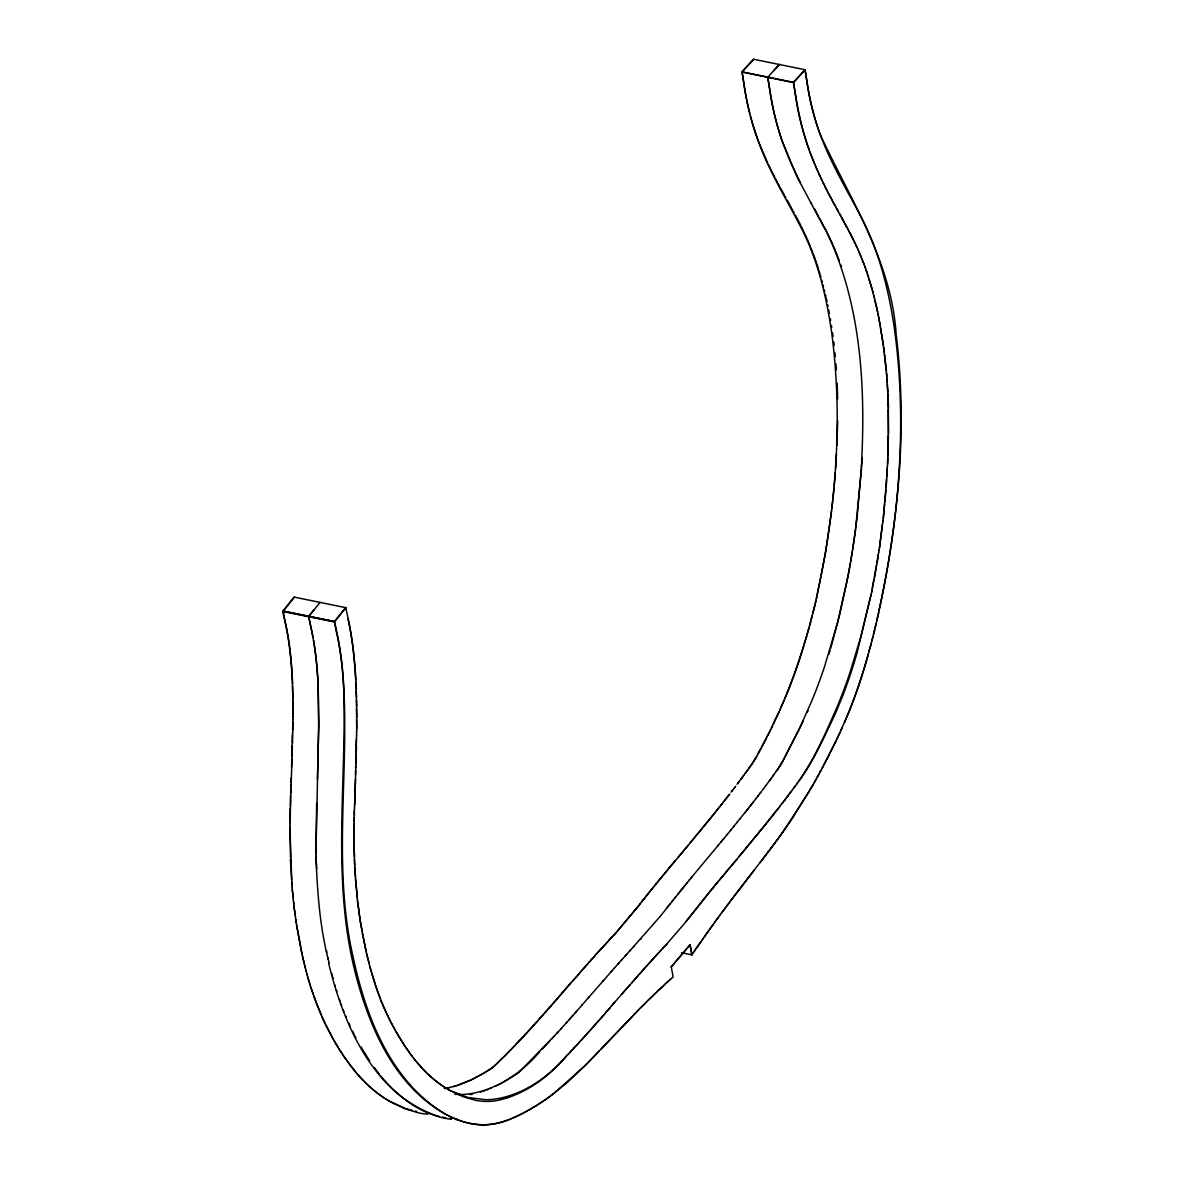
<?xml version="1.0" encoding="UTF-8"?>
<svg xmlns="http://www.w3.org/2000/svg" width="1184" height="1184" viewBox="0 0 1184 1184"><rect width="100%" height="100%" fill="white"/><g stroke="black" fill="none" stroke-linecap="round" stroke-linejoin="round"><path stroke-width="1.5" d="M292.862 708.95L292.996 719.65M353.927 835.889L354.445 857.616M356.606 719.65L356.724 730.765M289.947 827.616L291.678 879.816M354.134 833.906L354.149 817.478M289.962 825.485L290.494 857.172M290.154 825.529L289.976 823.354M293.01 717.504L292.818 700.499M356.754 728.56L356.547 708.594M290.169 823.383L290.243 808.332M292.803 719.606L292.774 732.526M356.695 732.985L356.532 730.735M290.198 821.252L290.583 795.367M292.774 721.752L292.626 730.336M354.031 823.679L354.134 841.928M356.665 735.205L356.502 732.94M888.651 433.27L887.837 393.798M356.636 737.41L356.473 735.16M837.68 420.868L836.925 445.524M354.268 821.652L354.297 811.218M356.443 737.38L355.792 763.858M356.399 739.586L356.266 746.216M888.429 435.268L887.615 464.172M292.581 732.482L292.048 751.958M354.386 815.436L354.342 809.116M356.458 746.26L356.295 752.891M290.48 806.215L290.776 788.87M292.537 734.642L292.359 741.125M292.492 743.33L292.552 741.169M354.534 809.16L354.401 807.014M354.593 807.059L355.008 787.819M356.236 755.096L355.437 774.81M316.661 803.166L316.084 843.837M354.652 804.942L355.777 770.473M292.182 747.622L292.241 745.461M290.835 793.25L290.924 784.533M292.374 747.666L291.53 767.158M291.042 786.738L291.146 778.021M292.093 756.339L292.241 752.003M355.659 768.238L355.733 766.048M291.19 782.402L292.019 758.515M317.445 779.324L318.836 723.232L318.067 683.523A311.821 146.683 -78.5 0 0 317.712 677.426A286.765 134.902 -78.5 0 0 316.587 663.425A254.279 119.614 -78.5 0 0 314.988 649.794L314.707 647.885A238.324 112.11 -78.5 0 0 313.834 642.187L312.487 634.728A222.607 104.71 -78.5 0 0 311.362 629.222L308.713 616.464L320.094 602.33M355.2 787.863L355.481 779.205M888 455.84L888.385 409.309M887.719 457.882L887.512 466.274M861.656 460.99C865.608 382.106 860.309 299.389 824.567 227.594M862.115 457.971L861.316 467.266M887.319 466.23L886.905 476.738M836.496 453.857L835.593 468.509M887.201 468.316L886.194 487.216M861.893 462.145L857.438 513.397M861.523 468.435L855.677 528.064M886.579 478.795L884.981 501.898M835.282 472.712L834.246 485.322M885.839 489.273L883.294 518.666M834.054 487.423L833.033 497.946M884.596 503.955L883.057 520.768M832.811 500.048L831.878 508.484M882.805 522.869L882.864 520.723M857.468 514.626L854.241 538.557M882.613 522.825L879.475 548.029M831.627 510.585L825.529 552.765L817.182 594.738M882.376 524.926L879.164 550.131M855.632 529.337L853.309 544.847M854.167 539.845L852.983 546.949M878.839 552.232L878.972 550.086M852.658 549.05L853.22 546.164M878.646 552.188L877.152 562.755M852.332 551.167L852.88 548.281M878.321 554.29L874.562 577.496M851.992 553.268L852.554 550.382M852.214 552.484L851.296 557.472M851.873 554.586L850.586 561.69M876.604 564.812L870.817 596.499M851.163 558.804L849.846 565.908M850.438 563.022L849.091 570.126M849.683 567.225L848.306 574.344M848.913 571.443L847.093 580.663M873.97 579.568L872.342 588.019M848.114 575.661L837.502 622.828L824.419 667.021A293.188 137.921 -78.5 0 1 822.421 672.838L821.755 674.776A288.393 135.672 -78.5 0 1 817.596 686.172A277.293 130.447 -78.5 0 1 814.725 693.632A281.733 132.534 -78.5 0 1 811.75 701.002L798.934 729.684L784.06 758.707M847.285 579.864L839.471 615.517L830.709 648.24M871.69 592.281L872.12 590.165M871.069 594.353L857.157 652.517A279.468 131.468 -78.5 0 1 852.391 668.353A253.731 119.362 -78.5 0 1 849.86 676.064L847.907 681.762A228.571 107.522 -78.5 0 1 843.141 694.742L836.496 710.933A286.661 134.858 -78.5 0 1 834.143 716.246C823.576 738.313 813.556 760.986 799.141 780.863M870.418 597.476L860.975 636.267L850.068 672.26A293.188 137.921 -78.5 0 1 848.084 678.077L847.418 680.001A288.393 135.672 -78.5 0 1 843.26 691.412A277.293 130.447 -78.5 0 1 840.374 698.871A281.733 132.534 -78.5 0 1 837.399 706.241C825.618 732.896 814.222 760.276 796.714 783.764M879.164 609.997C898.656 519.983 907.477 426.58 896.199 334.85C891.582 261.427 850.556 199.83 820.542 135.272A319.724 150.398 -78.5 0 1 818.869 130.743A296.666 139.549 -78.5 0 1 816.738 124.557L814.518 117.364A273.208 128.523 -78.5 0 1 812.283 109.12A255.922 120.383 -78.5 0 1 810.626 102.179A245.562 115.514 -78.5 0 1 809.486 96.807L808.213 90.102A213.505 100.433 -78.5 0 1 807.592 86.284A211.033 99.278 -78.5 0 1 806.733 80.423L805.105 69.752L753.542 59.23L742.131 71.854L793.443 82.332L805.002 69.797M878.854 612.261L875.065 627.772M816.235 598.912C835.667 512.05 843.334 421.489 831.716 332.97C826.61 297.865 818.514 262.715 802.678 230.776C786.664 199.075 767.188 168.883 756.176 134.887A335.19 157.679 -78.5 0 1 753.971 128.094A310.904 146.254 -78.5 0 1 752.906 124.601L752.624 123.639A278.773 131.143 -78.5 0 1 750.597 116.402L749.916 114.493M816.901 596.854L815.243 603.07M876.634 621.126C898.834 524.675 907.995 423.872 893.964 325.511C888.089 287.209 878.336 249.025 859.954 214.674C842.816 182.721 823.753 151.212 814.281 115.884A270.588 127.295 -78.5 0 1 812.046 107.448L811.632 105.716A257.106 120.946 -78.5 0 1 810.433 100.448L809.678 96.851A236.001 111.015 -78.5 0 1 807.044 81.844L805.046 69.738L793.546 82.569L795.544 94.676A240.086 112.939 -78.5 0 0 796.151 98.583A260.806 122.692 -78.5 0 0 797.972 108.795A271.417 127.68 -78.5 0 0 799.2 114.73A279.72 131.587 -78.5 0 0 800.976 122.381A294.298 138.454 -78.5 0 0 803.388 131.557L804.424 135.109A310.918 146.268 -78.5 0 0 805.475 138.602A335.19 157.679 -78.5 0 0 807.68 145.395L808.82 148.71M815.939 601.028L812.698 613.43M876.308 623.376L873.437 634.402M814.947 605.187L811.114 619.602M874.724 630.021L871.75 641.018M873.067 636.652L868.819 651.97M812.372 615.532L809.471 625.744M871.365 643.252L866.984 658.482A303.296 142.672 -78.5 0 1 861.804 675.65A263.588 123.994 -78.5 0 1 851.651 704.672M810.759 621.689L807.192 633.884M809.101 627.831L804.232 643.963M868.405 654.19L867.176 658.526A303.193 142.628 -78.5 0 1 861.33 677.81A263.603 123.994 -78.5 0 1 851.844 704.702A239.05 112.45 -78.5 0 1 850.26 708.713L849.476 710.711A270.204 127.102 -78.5 0 1 845.376 720.553L844.532 722.492M806.807 635.956L798.564 661.752A293.203 137.936 -78.5 0 1 796.566 667.569L795.9 669.493A296.474 139.46 -78.5 0 1 793.842 675.235A287.49 135.242 -78.5 0 1 791.03 682.783L790.32 684.648M803.818 645.99L798.756 661.782A293.188 137.921 -78.5 0 1 796.758 667.613L796.092 669.537A288.393 135.672 -78.5 0 1 791.933 680.948A277.293 130.447 -78.5 0 1 789.062 688.407A281.733 132.534 -78.5 0 1 786.087 695.763L781.248 706.626M785.14 697.554L785.895 695.733A281.748 132.534 -78.5 0 0 788.87 688.363M784.563 699.418L779.664 710.222M807.296 712.324L808.095 710.548M780.656 708.476L773.078 724.416M840.936 730.143L841.794 728.234A310.371 146.002 -78.5 0 0 844.34 722.447L845.184 720.508A270.218 127.117 -78.5 0 0 849.283 710.666L850.068 708.668A239.064 112.465 -78.5 0 0 851.651 704.658M841.987 728.278L836.54 739.586M779.042 712.058L771.376 727.908M840.255 732.082L830.206 752.506M803.255 721.189L783.157 760.35M835.845 741.495L823.694 765.101M772.427 726.206L767.069 736.581M770.725 729.699L761.786 746.778M829.481 754.371L821.814 768.653M766.388 738.342L758.204 753.438M822.954 766.921L819.92 772.16M761.075 748.495L757.301 755.081M821.06 770.444L817.064 777.385M819.165 773.951L814.192 782.55M757.494 755.126L753.32 761.934M784.03 758.885L781.336 763.621M756.591 756.754L751.1 765.056M783.127 760.513L780.434 765.234M816.309 779.161L810.3 789.343M781.307 763.784L777.696 769.289M813.408 784.296L793.472 816.501M780.389 765.397L772.53 776.497M809.516 791.06L784.148 830.132M793.472 816.797L783.098 831.612M681.57 952.72L691.841 954.822L695.319 949.997M694.09 951.477L701.535 940.969M696.162 948.443L703.622 937.994M702.393 939.445L705.708 935.034M752.772 763.014L748.895 768.15M704.48 936.47L708.846 930.624M776.216 771.361L777.71 769.348M706.567 933.525L713.049 924.793M782.047 833.092L784.148 830.354M750.567 766.137L746.675 771.228M709.704 929.114L714.1 923.342M780.996 834.557L783.112 831.834M779.945 836.008L782.062 833.284M748.347 769.215L744.455 774.262M773.27 775.52L774.01 774.499M781.011 834.75L774.662 843.215M772.545 776.541L765.856 785.569M713.908 923.298L715.151 921.892M779.96 836.2L770.414 848.913M745.387 773.3L746.127 772.279M797.661 782.89L793.946 787.937M714.958 921.848L718.303 917.57M716.009 920.412L719.354 916.135M769.57 780.552L771.05 778.569M743.715 775.283L742.235 777.296M743.907 775.313L740 780.3M795.234 785.791L792.259 789.802M719.162 916.09L720.42 914.699M720.227 914.67L721.47 913.278M721.278 913.234L725.703 907.58M740.932 779.338L741.687 778.332M722.344 911.813L728.885 903.333M792.466 789.935L790.231 792.925M774.676 843.378L771.48 847.492M739.26 781.292L737.765 783.275M739.452 781.336L737.025 784.267M765.856 785.614L763.621 788.559M790.764 791.8L787.789 795.766M726.576 906.13L760.824 861.493M763.636 788.588L762.126 790.527M729.758 901.882L754.4 869.811M771.494 847.626L768.283 851.725M788.736 794.893L784.8 799.688M770.429 849.032L761.889 860.102M735.723 786.28L731.046 792.111M759.151 794.464L761.386 791.548M787.256 796.862L787.996 795.885M734.228 788.248L734.983 787.256M759.891 793.517L760.646 792.525M766.152 854.522L768.312 851.829M785.762 798.83L781.81 803.596M764.02 857.32L766.181 854.626M731.801 791.134L732.541 790.157M756.147 798.356L759.151 794.494M757.656 796.447L758.411 795.47M784.267 800.784L785.007 799.807M764.05 857.408L759.788 862.958M685.817 921.64L712.946 887.734M782.772 802.722L780.315 805.52M729.744 794.079L727.302 796.95M756.162 798.386L748.658 807.962M728.989 795.056L725.052 799.822M780.522 805.623L772.812 815.095M752.417 803.211L753.157 802.249M779.028 807.562L769.038 819.831M639.745 904.443L614.037 935.005M639.153 905.183L615.591 933.362M726.739 797.942L722.802 802.693M691.071 877.921L660.169 916.416L629.651 951.078M292.611 683.878A319.414 150.264 -78.5 0 0 292.226 675.664A300.44 141.325 -78.5 0 0 291.856 669.582L291.146 660.613A273.223 128.538 -78.5 0 0 289.902 649.01A255.907 120.383 -78.5 0 0 288.852 641.328A245.769 115.618 -78.5 0 0 288.26 637.54L287.076 630.746A213.268 100.329 -78.5 0 0 285.951 625.226A211.033 99.278 -78.5 0 0 285.137 621.6L283.124 611.151L334.436 621.615M308.713 616.686L310.785 626.839A211.033 99.278 -78.5 0 1 311.614 630.465A213.268 100.329 -78.5 0 1 312.724 635.986L312.99 637.377M639.552 904.413L640.485 903.496M750.153 806.052L751.662 804.173M294.032 597.224L282.798 611.477L284.944 621.57A210.9 99.219 -78.5 0 1 285.758 625.196A213.416 100.388 -78.5 0 1 286.513 628.867A216.435 101.809 -78.5 0 1 287.224 632.567A224.324 105.524 -78.5 0 1 289.059 643.918L290.864 659.532A271.565 127.754 -78.5 0 1 291.382 665.512L292.152 677.677A320.272 150.664 -78.5 0 1 292.418 683.834L292.981 698.442M640.292 903.451L641.24 902.534M641.047 902.504L644.999 897.783M724.49 800.813L720.538 805.534M666.903 907.773L667.658 906.826M641.802 901.542L648.018 894.009M722.24 803.684L718.288 808.376M668.398 905.864L669.907 903.969M730.543 830.428L748.658 807.991M747.148 809.871L747.903 808.909M773.004 815.199L766.018 823.59M719.976 806.526L716.024 811.203M744.899 812.727L745.639 811.78M294.446 597.106L283.139 611.033L334.465 621.496L345.639 607.614M645.561 896.806L650.282 891.197M672.172 901.128L672.926 900.18M717.726 809.353L713.76 814.015M769.245 819.92L759.225 831.967M648.58 893.032L654.056 886.52M715.462 812.18L711.495 816.812M674.436 898.301L675.176 897.368M650.845 890.22L655.566 884.67M739.615 819.284L740.37 818.351M766.226 823.679L751.648 841.188M713.197 814.992L708.461 820.527M678.21 893.624L678.965 892.692M308.802 616.257L314.145 609.671M345.698 607.658L294.313 597.136M345.95 607.614L334.658 621.541L336.981 633.233A235.986 111.015 -78.5 0 1 339.778 648.048L340.356 651.836A257.106 120.946 -78.5 0 1 341.155 657.594L341.406 659.518A270.588 127.295 -78.5 0 1 342.487 669.3C350.923 765.234 331.328 862.662 353.232 957.575C365.915 1016.582 390.409 1080.8 444.429 1113.567M654.619 885.558L657.076 882.805M710.933 817.774L706.197 823.309M679.72 891.759L681.984 888.977M736.596 823.013L737.351 822.081M656.128 883.693L658.585 880.955M733.562 826.743L734.317 825.825M657.638 881.843L662.374 876.352M707.899 821.489L703.163 826.994M682.739 888.044L683.494 887.127M684.248 886.194L685.003 885.277M759.418 832.056L746.334 847.596M659.162 879.993L664.653 873.585M705.634 824.271L699.374 831.597M686.528 883.427L687.282 882.509M731.298 829.525L726.754 835.031M662.936 875.39L666.932 870.847M701.846 828.874L695.585 836.17M688.792 880.659L689.547 879.742M713.138 887.808L718.244 881.31M665.216 872.638L667.687 869.929M691.071 877.906L691.826 877.004M727.509 834.128L722.95 839.619M715.965 884.063L686.01 921.7L664.786 946.342M716.172 884.122L722.802 875.82M751.085 842.179L738.742 856.713M667.495 869.885L670.721 866.274M668.25 868.967L675.087 860.753M694.83 837.088L698.812 832.544M691.826 876.989L718.407 845.11M720.686 842.357L723.72 838.716M719.206 880.467L729.64 867.62M690.272 842.549L695.023 837.118M671.476 865.356L694.268 838.035M717.637 846.012L721.441 841.454M722.995 875.894L746.542 847.67M677.559 858.06L688.185 845.332M731.357 865.874L736.67 859.51M671.15 966.914L689.976 944.832L691.841 954.822M671.328 966.84L690.154 944.758L692.033 954.852M582.099 1004.994L614.259 968.186M561.601 993.568L570.792 983.016M558.552 997.076L574.61 978.62M556.243 999.71L561.038 994.486M572.508 981.299L579.405 973.411M557.975 997.994L553.949 1002.33M575.572 977.792L577.111 976.03M588.226 997.964L588.996 997.076M611.595 1005.838L614.644 1002.315M621.541 994.412L625.359 990.016M608.532 1009.345L627.653 987.382M610.263 1007.658L604.698 1013.726M626.321 989.202L628.423 986.509M577.674 975.128L580.93 971.664M555.681 1000.628L550.886 1005.823M579.982 972.493L582.469 969.918M554.142 1002.374L550.116 1006.696M602.76 981.284L603.529 980.411M582.099 1004.979L576.741 1011.121M606.223 1011.965L607.762 1010.218M628.615 986.583L629.962 984.762M629.385 985.695L632.256 982.128M605.66 1012.927L603.366 1015.546M631.679 983.075L633.78 980.382M749.62 112.658L749.161 110.763A250.682 117.926 -78.5 0 1 746.186 96.91L746.068 96.259A262.448 123.462 -78.5 0 1 744.632 88.075A240.115 112.954 -78.5 0 1 744.026 84.153L742.102 71.987M779.442 64.513L767.691 77.3L769.689 89.392A240.115 112.954 -78.5 0 0 770.296 93.314A262.448 123.462 -78.5 0 0 771.731 101.498L771.85 102.135A250.682 117.926 -78.5 0 0 774.824 116.002L776.245 121.626A278.773 131.143 -78.5 0 0 778.288 128.878L778.569 129.84A310.904 146.254 -78.5 0 0 779.634 133.333A335.19 157.679 -78.5 0 0 781.825 140.126L796.921 176.623L823.842 227.121M809.412 150.338L807.488 145.366A335.19 157.679 -78.5 0 1 805.283 138.558A310.904 146.254 -78.5 0 1 804.232 135.08L803.951 134.118A278.773 131.143 -78.5 0 1 801.908 126.866L800.488 121.227A250.682 117.926 -78.5 0 1 797.513 107.374L797.394 106.738A262.448 123.462 -78.5 0 1 795.959 98.538A240.115 112.954 -78.5 0 1 795.352 94.631L793.428 82.451M581.507 970.747L583.993 968.172M583.046 969L585.532 966.425M551.078 1005.867L548.592 1008.442M569.075 1019.809L576.741 1011.106M575.202 1012.853L575.972 1011.98M603.929 1014.599L601.635 1017.219M633.218 981.329L635.32 978.635M602.597 1016.42L600.303 1019.039M634.757 979.582L636.859 976.904M584.57 967.254L587.826 963.82M547.822 1009.316L549.554 1007.614M548.784 1008.487L546.283 1011.062M611.196 971.679L611.965 970.806M600.865 1018.092L599.533 1019.912M636.282 977.836L638.383 975.157M599.341 1019.824L597.994 1021.644M637.821 976.09L640.692 972.567M586.11 965.522L590.135 961.23M545.513 1011.92L547.245 1010.218M544.758 1012.794L546.475 1011.092M545.706 1011.965L543.989 1013.652M572.138 1016.331L572.908 1015.458M598.571 1020.697L597.239 1022.517M639.345 974.358L642.231 970.836M597.032 1022.428L594.161 1025.98M588.404 962.918L590.905 960.357M543.219 1014.525L544.181 1013.696M543.412 1014.555L541.68 1016.257M614.259 968.201L625.019 956.154M569.844 1018.936L570.599 1018.062M569.075 1019.794L556.761 1033.528M596.262 1023.302L594.723 1025.033M641.654 971.753L642.986 969.962M590.712 960.313L593.983 956.909M591.482 959.454L594.753 956.05M542.642 1015.428L540.141 1017.974M541.872 1016.286L539.371 1018.832M643.193 970.022L644.525 968.246M593.391 1026.839L593.968 1025.892M643.963 969.163L645.295 967.387M593.199 1026.765L591.852 1028.57M540.333 1018.018L538.602 1019.69M618.107 963.88L618.877 963.021M565.996 1023.257L566.766 1022.384M645.487 967.446L647.604 964.812M592.429 1027.623L591.097 1029.429M590.328 1030.287L590.89 1029.34M773.759 70.537L779.205 64.469M594.56 956.006L607.851 941.635M595.315 955.148L608.62 940.806M537.847 1020.549L538.794 1019.735M538.039 1020.593L536.308 1022.266M621.171 960.431L621.94 959.573M646.257 966.588L648.373 963.954M589.558 1031.146L590.12 1030.213M588.788 1032.004L589.351 1031.072M537.27 1021.452L534.768 1023.982M536.5 1022.31L533.229 1025.684M648.566 964.013L649.143 963.095M588.019 1032.862L588.581 1031.915M587.249 1033.721L587.812 1032.774M560.609 1029.251L561.379 1028.393M649.335 963.154L649.912 962.237M650.105 962.296L652.221 959.691M586.48 1034.579L587.042 1033.632M586.272 1034.49L584.94 1036.281M532.445 1026.528L534.191 1024.87M533.422 1025.714L530.906 1028.23M625.019 956.154L630.421 950.219M625.788 955.31L626.558 954.452M650.874 961.452L653.76 957.989M585.503 1035.334L584.171 1037.125M558.3 1031.812L518.577 1072.778L503.955 1081.791M653.183 958.892L654.53 957.146M583.964 1037.036L582.632 1038.827M531.868 1027.416L529.366 1029.917M583.194 1037.894L581.078 1040.514M530.328 1029.118L527.827 1031.604M654.737 957.205L656.084 955.458M655.507 956.361L657.623 953.786M581.655 1039.582L580.308 1041.358M528.789 1030.805L525.504 1034.12M553.683 1036.873L554.452 1036.03M657.046 954.674L658.393 952.942M580.101 1041.269L578.769 1043.045M527.25 1032.478L524.734 1034.949M579.331 1042.112L577.999 1043.888M551.359 1039.389L552.129 1038.56M658.585 952.987L660.716 950.441M659.37 952.158L661.486 949.612M577.792 1043.785L576.445 1045.561M753.779 59.274L742.028 71.706L743.67 82.392A219.04 103.038 -78.5 0 0 744.233 86.402A236.178 111.104 -78.5 0 0 745.269 92.811L745.624 94.809A247.56 116.461 -78.5 0 0 747.637 104.902A255.774 120.324 -78.5 0 0 748.969 110.719L750.108 114.537M524.926 1034.994L516.209 1044.022M633.514 946.874L634.284 946.031M577.022 1044.628L575.676 1046.39M608.428 940.762L610.766 938.498M609.198 939.933L612.306 936.603M524.157 1035.822L515.425 1044.836M549.036 1041.89L549.805 1041.062M575.468 1046.301L573.352 1048.891M662.463 948.813L663.81 947.126M574.699 1047.13L572.582 1049.72M610.944 938.305L613.075 935.789M547.496 1043.548L548.266 1042.719M662.27 948.769L663.04 947.94M546.712 1044.377L542.065 1049.305M664.002 947.156L664.594 946.297M572.375 1049.616L569.474 1053.005M613.268 935.819L615.399 933.318M665.556 945.513L667.11 943.87M571.606 1050.445L568.705 1053.834M640.485 939.415L641.24 938.616M601.354 1048.698L636.015 1012.616M567.92 1054.648L568.498 1053.716M567.728 1054.53C552.158 1073.296 532.608 1088.762 509.475 1097.109A286.661 134.858 -78.5 0 1 506.352 1098.204L497.191 1100.543A228.571 107.522 -78.5 0 1 490.22 1101.342L487.246 1101.431A253.731 119.362 -78.5 0 1 484.271 1101.357A279.468 131.468 -78.5 0 1 475.45 1100.276L462.914 1096.621L450.053 1090.568M599.134 1051.022L595.004 1055.418M597.224 1053.094L632.685 1016.02M515.617 1044.88L513.101 1047.263M566.944 1055.344C550.323 1074.88 529.218 1090.804 504.058 1097.272A281.659 132.504 -78.5 0 1 500.95 1098.027A287.372 135.183 -78.5 0 1 498.893 1098.456A267.199 125.696 -78.5 0 1 496.836 1098.811A288.422 135.672 -78.5 0 1 489.702 1099.61L488.696 1099.655A293.07 137.862 -78.5 0 1 485.662 1099.729L467.798 1097.464L449.609 1090.316M596.914 1053.346L593.909 1056.572M514.848 1045.694L511.547 1048.876M539.726 1051.732C523.594 1070.736 502.726 1085.654 478.395 1092.033A281.659 132.504 -78.5 0 1 475.287 1092.788A287.372 135.183 -78.5 0 1 473.23 1093.217A267.199 125.696 -78.5 0 1 471.173 1093.572A288.422 135.672 -78.5 0 1 464.039 1094.371L463.033 1094.43A293.07 137.862 -78.5 0 1 459.999 1094.49L454.967 1094.327M594.694 1055.669L591.689 1058.866M593.584 1056.824L590.579 1060.006M512.509 1048.106L509.978 1050.474M589.469 1061.145L591.349 1059.118M510.955 1049.72L507.64 1052.857M588.344 1062.285L590.239 1060.257M633.603 1014.851L638.235 1010.366M587.234 1063.424L589.129 1061.397M509.401 1051.318L506.856 1053.656M636.933 1011.447L639.345 1009.242M586.124 1064.549L588.019 1062.536M639.153 1009.197L642.69 1005.882M586.894 1063.661L583.904 1066.784M507.048 1053.686L499.026 1061.412M640.278 1008.072L644.91 1003.662M506.264 1054.485L496.658 1063.706M585.784 1064.786L567.106 1082.679L551.063 1095.481M643.608 1004.728L646.035 1002.552M583.549 1067.021L554.467 1092.921M645.842 1002.508L647.145 1001.442M646.952 1001.412L651.614 997.076M648.062 1000.302L652.724 995.981M498.434 1062.226L495.09 1065.2M652.532 995.951L653.849 994.9M653.657 994.871L654.959 993.835M654.767 993.79L656.084 992.754M496.066 1064.49L493.506 1066.695M655.892 992.71L657.194 991.689M657.002 991.644L662.803 986.405M658.126 990.579L663.928 985.369M494.483 1066L491.02 1068.575M663.736 985.325L665.038 984.333M664.846 984.289L668.412 981.255M665.97 983.253L670.662 979.212M669.345 980.189L673.134 977.022L671.298 966.943M553.535 1093.824L548.799 1097.139M550.131 1096.354L546.52 1098.767M547.852 1097.997L544.255 1100.336M545.587 1099.596L543.116 1101.105M492.899 1067.48L487.793 1070.632M543.308 1101.15L538.557 1104.095M542.168 1101.904L537.418 1104.805M490.132 1069.3L486.713 1071.298M537.61 1104.85L532.859 1107.602M536.47 1105.56L530.58 1108.949M486.905 1071.342L484.552 1072.6M485.825 1071.994L483.472 1073.252M531.912 1108.313L528.301 1110.252M483.664 1073.281L474.828 1077.973M482.584 1073.918L473.748 1078.52M529.633 1109.645L527.146 1110.888M527.339 1110.932L524.867 1112.146M526.199 1111.569L523.728 1112.753M501.779 1082.975L502.86 1082.383M499.604 1084.115L500.699 1083.552M522.588 1113.36L523.92 1112.797M522.78 1113.389L520.309 1114.529M497.458 1085.225L498.523 1084.677M521.641 1113.981L518.015 1115.639M472.668 1079.053L473.94 1078.565M495.297 1086.276L496.377 1085.758M519.362 1115.121L512.332 1118.214M472.86 1079.098L470.522 1080.089M471.78 1079.616L459.866 1084.485M517.068 1116.231L510.067 1119.146M469.634 1080.622L458.815 1084.855M489.954 1088.703L491.02 1088.244M511.384 1118.732L508.928 1119.59M486.772 1089.99L487.838 1089.576M509.12 1119.635L507.803 1120.02A310.252 145.958 -78.5 0 1 504.414 1121.204L503.289 1121.559A270.174 127.102 -78.5 0 1 497.68 1123.098M483.62 1091.16L484.67 1090.79M457.764 1085.21L459.007 1084.899M456.713 1085.55L457.956 1085.24M455.662 1085.876L456.906 1085.58M454.626 1086.187L455.855 1085.906M453.576 1086.483L454.819 1086.216M453.768 1086.512L452.54 1086.764A281.748 132.534 -78.5 0 1 449.432 1087.519A287.298 135.154 -78.5 0 1 446.353 1088.126L445.332 1088.303A287.372 135.183 -78.5 0 1 444.355 1088.525M472.283 1094.238L471.262 1094.43A249.957 117.586 -78.5 0 1 470.255 1094.593M452.17 1118.51L450.024 1118.332M445.761 1117.785L442.594 1117.208M415.48 1111.11L416.531 1111.317M469.515 1123.29L470.758 1123.542A303.193 142.628 -78.5 0 0 479.254 1124.667A273.282 128.553 -78.5 0 0 486.831 1124.711A252.31 118.681 -78.5 0 0 493.432 1124.016A239.05 112.45 -78.5 0 0 496.762 1123.379M742.042 72.061L793.354 82.54M282.991 611.521L334.376 621.926L336.448 632.078A211.033 99.278 -78.5 0 1 337.262 635.704A213.268 100.329 -78.5 0 1 338.387 641.225L339.586 648.018A245.769 115.618 -78.5 0 1 340.163 651.807A255.907 120.383 -78.5 0 1 341.214 659.488A273.223 128.538 -78.5 0 1 342.472 671.091L343.182 680.06A300.44 141.325 -78.5 0 1 343.552 686.143A319.414 150.264 -78.5 0 1 343.937 694.342C346.083 787.937 331.816 883.323 355.91 975.29C369.867 1028.659 395.012 1086.083 445.391 1114.1M468.464 1123.068L469.708 1123.335M467.414 1122.832L468.657 1123.113M466.378 1122.565L467.606 1122.861M412.328 1110.414L410.256 1109.882M439.456 1116.482L437.37 1115.935M465.342 1122.299L466.57 1122.61M464.306 1122.003L465.534 1122.328M463.27 1121.707L464.498 1122.047M409.205 1109.6L406.127 1108.653M436.348 1115.654C372.768 1093.587 343.301 1023.627 328.59 963.095M462.234 1121.381L463.462 1121.751M461.212 1121.056L462.426 1121.426M460.191 1120.715L461.405 1121.1M405.091 1108.313L390.143 1101.608M459.17 1120.36L460.384 1120.76M458.149 1119.99L459.362 1120.39M457.128 1119.605L458.341 1120.02M456.121 1119.206L457.32 1119.635M455.115 1118.791L456.314 1119.25M455.307 1118.836L453.102 1117.933M454.301 1118.406L452.11 1117.489M452.303 1117.533L450.112 1116.571M451.296 1117.074L449.136 1116.083M448.144 1115.594L449.313 1116.127M447.152 1115.091L448.336 1115.639M446.176 1114.573L447.345 1115.136M445.199 1114.055L446.368 1114.618M389.166 1101.061L404.795 1108.727L419.24 1113.034A303.163 142.613 -78.5 0 0 427.735 1114.159M448.692 1089.798L449.802 1090.36M388.204 1100.498L389.358 1101.105M447.789 1089.265L448.884 1089.842M387.242 1099.921L388.396 1100.543M446.886 1088.718L447.981 1089.295M386.295 1099.344L387.434 1099.966M445.968 1088.155L447.078 1088.747M385.333 1098.752L386.487 1099.388M445.08 1087.593L446.161 1088.2M384.386 1098.13L385.525 1098.782M444.178 1087.016L445.273 1087.622M443.275 1086.424L444.37 1087.045M383.438 1097.509L384.578 1098.175M442.387 1085.832L443.467 1086.468M382.491 1096.887L383.631 1097.553M441.499 1085.225L442.579 1085.861M381.559 1096.236L382.684 1096.917M441.691 1085.254L439.738 1083.967M380.626 1095.585L381.751 1096.28M440.818 1084.633L437.991 1082.679M379.694 1094.904L380.819 1095.614M378.762 1094.223L379.886 1094.948M439.057 1083.375L437.118 1082.028M377.829 1093.542L378.954 1094.268M376.912 1092.832L378.022 1093.572M436.26 1081.347L437.31 1082.058M375.994 1092.122L377.104 1092.876M435.401 1080.681L436.452 1081.392M376.186 1092.151L374.174 1090.656M434.543 1079.986L435.594 1080.711M375.284 1091.426L371.48 1088.362M434.735 1080.015L432.841 1078.565M433.877 1079.32L431.997 1077.854M373.463 1089.946L370.577 1087.578M432.19 1077.884L430.31 1076.374M431.346 1077.159L429.481 1075.62M369.689 1086.779L370.77 1087.622M368.801 1085.98L369.882 1086.823M429.674 1075.664L427.824 1074.08M368.994 1086.009L367.055 1084.322M428.845 1074.894L426.995 1073.296M368.12 1085.195L365.308 1082.635M426.181 1072.497L427.187 1073.34M366.374 1083.523L363.577 1080.888M425.367 1071.698L426.373 1072.541M425.559 1071.727L423.754 1070.055M364.628 1081.806L361.016 1078.21M424.745 1070.913L422.954 1069.211M362.911 1080.045L360.173 1077.292M422.155 1068.368L423.147 1069.256M422.348 1068.397L416.664 1062.107M421.548 1067.539L415.895 1061.175M360.365 1077.322L356.828 1073.503M359.522 1076.389L355.999 1072.541M384.756 1080.726C400.473 1098.722 421.267 1113.241 444.903 1118.273A303.163 142.613 -78.5 0 0 451.267 1119.206M383.927 1079.764L380.641 1075.842M356.206 1072.571L354.371 1070.573M355.378 1071.594L350.346 1065.467M415.125 1060.228L416.087 1061.219M353.75 1069.611L347.978 1062.285M414.356 1059.266L415.318 1060.272M414.548 1059.31L412.846 1057.327M379.028 1073.829L374.277 1067.524M413.793 1058.348L409.856 1053.316M412.284 1056.38L409.116 1052.295M349.739 1064.446L343.33 1055.669M347.386 1061.249L342.576 1054.544M409.309 1052.324L406.186 1048.092M408.569 1051.288L404.736 1045.946M405.653 1047.056L404.01 1044.85M369.66 1060.879L360.839 1046.671M342.768 1054.574L339.586 1049.927M404.203 1044.895L400.473 1039.271M342.013 1053.434L338.846 1048.743M403.492 1043.785L398.386 1035.822M339.038 1048.787L337.381 1046.36M338.298 1047.603L334.495 1041.506M399.97 1038.176L395.663 1031.146M336.848 1045.206L333.784 1040.277M397.898 1034.698L394.982 1029.947M333.074 1039.034L333.977 1040.307M332.364 1037.776L333.266 1039.064M394.316 1028.748L395.175 1029.991M785.14 196.381L785.85 197.654M787.242 200.17L790.024 205.187M783.734 193.85L784.444 195.123M331.668 1036.518L332.556 1037.806M839.471 213.564L840.862 216.08M814.4 208.754L818.544 216.287M810.907 202.434L811.602 203.707M783.038 192.578L781.618 190.017M838.08 211.018L835.786 207.156M842.253 218.596L836.481 208.443M841.365 217.308L842.934 219.854M842.061 218.566L844.31 222.355M790.72 206.445L791.4 207.703M394.509 1028.792L392.999 1026.336M835.978 207.2L832.974 201.99M780.212 187.442L780.922 188.73M835.268 205.912L832.263 200.688M843.437 221.068L846.353 226.114M844.118 222.326L847.034 227.372M792.096 208.946L792.777 210.204M331.86 1036.548L325.585 1024.752M779.501 186.154L778.095 183.55M393.858 1027.594L392.348 1025.122M819.224 217.545L819.905 218.788M793.458 211.462L794.138 212.72M846.16 226.085L848.366 229.888M331.165 1035.275L324.283 1022.029M832.456 200.732L830.176 196.766M820.586 220.046L821.252 221.304M831.76 199.43L828.075 192.77M776.689 180.93L777.4 182.247M795.485 215.222L796.151 216.48M847.507 228.586L851 234.92M821.918 222.562L825.144 229.652M392.54 1025.166L391.06 1022.665M775.283 178.281L775.994 179.613M796.817 217.738L800.739 225.345M848.839 231.102L853.56 239.997M829.658 195.478L827.394 191.438M355.274 1036.533L355.955 1037.835M391.889 1023.938L389.151 1018.921M774.588 176.949L771.805 171.532M827.586 191.468L825.322 187.368M800.399 182.854L790.276 161.69L782.861 142.983A335.546 157.842 -78.5 0 1 781.144 137.995A310.489 146.061 -78.5 0 1 777.4 125.785A273.326 128.582 -78.5 0 1 772.368 104.858L770.888 96.718A239.671 112.746 -78.5 0 1 769.896 90.502L767.794 77.093M826.891 190.121L824.626 186.006M390.602 1021.466L386.694 1013.83M354.608 1035.23L352.61 1031.249M851.459 236.149L855.425 243.86M825.87 230.14L832.678 244.363M824.819 186.036L822.584 181.848M771.124 170.156L768.386 164.591M801.376 226.632L802.012 227.92M824.138 184.66L820.571 177.63M854.004 241.24L857.26 247.737M388.722 1017.707L385.496 1011.24M802.648 229.193L803.27 230.495M822.11 180.486L818.573 173.323M803.892 231.783L804.513 233.085M325.126 1023.435L323.01 1019.276M767.706 163.17L758.692 142.11A343.493 161.586 -78.5 0 1 756.324 135.598A320.612 150.827 -78.5 0 1 754.608 130.566L754.045 128.849A293.972 138.291 -78.5 0 1 751.914 121.819A278.817 131.158 -78.5 0 1 750.404 116.358M855.854 245.103L858.444 250.372M820.098 176.238L815.332 165.938M805.12 234.388L806.926 238.339M386.28 1012.586L383.157 1005.971M350.02 1025.818L348.747 1023.05M323.839 1020.697L321.752 1016.479M857.66 249.01L859.022 251.689M818.114 171.902L812.209 158.271M385.096 1009.982L380.922 1000.554M322.581 1017.929L316.38 1003.425M833.27 245.68L833.847 247.012M807.518 239.671L808.095 241.003M858.829 251.644L861.301 257.032M321.323 1015.117L313.597 995.818M859.406 252.976L864.527 265.334M808.672 242.35L809.249 243.697M834.424 248.344L839.352 260.761M345.684 1015.946L346.29 1017.396M382.787 1004.668L380.375 999.178M814.888 164.458L809.797 151.922M809.812 245.044L810.374 246.405M861.656 258.349L865.563 268.176M810.936 247.782L811.484 249.158M380.567 999.222L377.222 990.712M343.345 1010.085L343.922 1011.565M812.032 250.549L812.579 251.955M811.795 156.747L809.22 150.309M380.034 997.831L375.239 984.881M813.112 253.361L815.199 259.089M316.01 1001.96L310.46 986.376M341.096 1004.062L341.643 1005.586M864.853 266.711L867.073 272.527M865.889 269.582L868.538 276.967M840.892 265.083L841.395 266.533M339.468 999.444L340 1000.998M815.702 260.554L816.205 262.019M376.912 989.321L371.51 972.76M313.257 994.308L309.956 984.777M816.708 263.499L818.647 269.493M867.369 273.963L872.179 289.236M374.943 983.445L369.763 966.484M336.374 989.942L336.878 991.541M868.819 278.432L873.037 292.389M310.149 984.807L308.018 978.25M819.121 271.003L820.038 274.081M309.66 983.194L307.544 976.593M334.909 985.058L335.383 986.701M820.497 275.62L820.941 277.174M371.258 971.25L369.349 964.886M307.07 974.935L307.736 976.637M306.612 973.263L307.263 974.98M821.829 280.312L822.258 281.896M332.586 976.756L333.03 978.428M306.804 973.307L305.709 969.888M872.416 290.761L873.452 293.972M306.345 971.62L304.406 964.768M369.541 964.93L366.522 953.52M331.683 973.366L332.127 975.068M873.259 293.943L874.28 297.184M823.102 285.078L823.516 286.676M369.112 963.332L366.152 951.862M873.674 295.541L874.68 298.797M305.457 968.231L302.349 956.065M824.33 289.917L824.73 291.545M874.488 298.768L876.989 308.684M874.887 300.396L877.714 312.028M304.17 963.095L300.81 948.946M825.514 294.816L825.899 296.474M329.152 963.006C320.035 929.07 317.401 893.372 316.039 858.237M366.344 951.906L365.027 946.86M826.269 298.131L827.009 301.476M365.96 950.249L362.304 933.199M327.968 957.723L328.353 959.499M302.142 954.334L296.488 924.97M877.152 310.312L878.41 315.418M364.864 945.217L360.202 920.915M877.877 313.686L879.09 318.836M827.72 304.836L828.075 306.538M326.473 950.56L326.828 952.365M300.632 947.185L295.645 919.258M345.758 607.57L348.288 619.306A240.086 112.939 -78.5 0 1 349.458 624.989A260.806 122.692 -78.5 0 1 351.278 635.231A271.417 127.68 -78.5 0 1 352.225 641.476A279.72 131.587 -78.5 0 1 353.32 649.898A294.298 138.439 -78.5 0 1 354.238 658.422L354.638 662.714A310.918 146.268 -78.5 0 1 355.17 669.182A335.19 157.679 -78.5 0 1 355.614 675.694L355.866 680.045M878.558 317.075L880.378 325.748M828.741 309.956L829.392 313.39M879.224 320.509L883.471 345.284M362.171 931.512L359.921 919.139M880.496 327.45L884.433 352.566M830.339 318.6L830.635 320.346M313.508 640.307L313.923 642.779A245.769 115.618 -78.5 0 1 314.515 646.568A255.907 120.383 -78.5 0 1 315.551 654.249A273.223 128.538 -78.5 0 1 316.809 665.852M831.494 325.63L831.775 327.406M360.114 919.184L359.122 913.767M296.4 923.106L295.378 917.348M359.847 917.393L358.87 911.976M832.559 332.763L833.062 336.374M359.063 912.006L357.479 901.039M295.571 917.378L294.12 907.669M883.53 347.06L886.431 371.08M358.826 910.2L357.272 899.204M295.304 915.454L293.898 905.716M884.478 354.356L886.92 376.704M833.758 341.821L834.187 345.476M294.091 905.745L293.454 901.779M357.464 899.248L355.378 878.661M293.869 903.792L293.247 899.81M357.257 897.398L354.667 867.221M293.44 899.855L292.285 889.865M834.986 352.862L835.356 356.591M293.232 897.872L292.108 887.852M316.809 665.852L317.519 674.821A300.44 141.325 -78.5 0 1 317.889 680.904A319.414 150.264 -78.5 0 1 318.274 689.103L318.629 727.02L316.098 845.938M886.402 372.916L887.349 382.388M292.3 887.896L291.634 881.799M292.137 885.884L290.376 859.214M835.993 364.095L836.422 369.778M886.875 378.554L887.926 391.919M355.422 876.796L354.327 859.51M887.275 384.238L888.533 407.385M355.777 682.191L356.547 697.598M354.756 865.341L353.957 843.881M316.705 868.908L315.98 856.15M837.177 383.216L837.65 398.845M356.266 688.807L355.422 675.65A335.042 157.605 -78.5 0 0 354.978 669.138A310.963 146.283 -78.5 0 0 354.445 662.67L354.342 661.501A278.788 131.143 -78.5 0 0 353.498 652.858L352.743 646.449A250.638 117.897 -78.5 0 0 350.508 631.723L350.405 631.072A262.33 123.402 -78.5 0 0 349.265 624.945A240.308 113.042 -78.5 0 0 348.096 619.276M356.147 690.953L356.724 706.419M292.492 685.906L293.055 706.878M316.276 856.446L315.832 847.744M356.414 699.759L356.798 717.474M316.217 854.345L315.817 845.628M507.995 1120.064A310.371 146.002 -78.5 0 1 504.606 1121.248L503.481 1121.603A270.204 127.102 -78.5 0 1 497.872 1123.142L496.57 1123.35A239.05 112.45 -78.5 0 1 493.24 1123.971A263.603 124.009 -78.5 0 1 479.061 1124.593A303.163 142.613 -78.5 0 1 470.566 1123.512M481.533 1091.87A280.845 132.12 -78.5 0 1 480.497 1092.196M830.117 650.238A297.066 139.742 -78.5 0 1 828.904 654.219M449.624 1087.548A287.372 135.183 -78.5 0 1 447.567 1087.978A267.199 125.696 -78.5 0 1 445.524 1088.348A288.422 135.672 -78.5 0 1 444.488 1088.51M790.216 684.9A287.49 135.242 -78.5 0 1 788.766 688.614M457.72 1119.516A263.603 124.009 -78.5 0 1 455.559 1119.487"/></g></svg>
